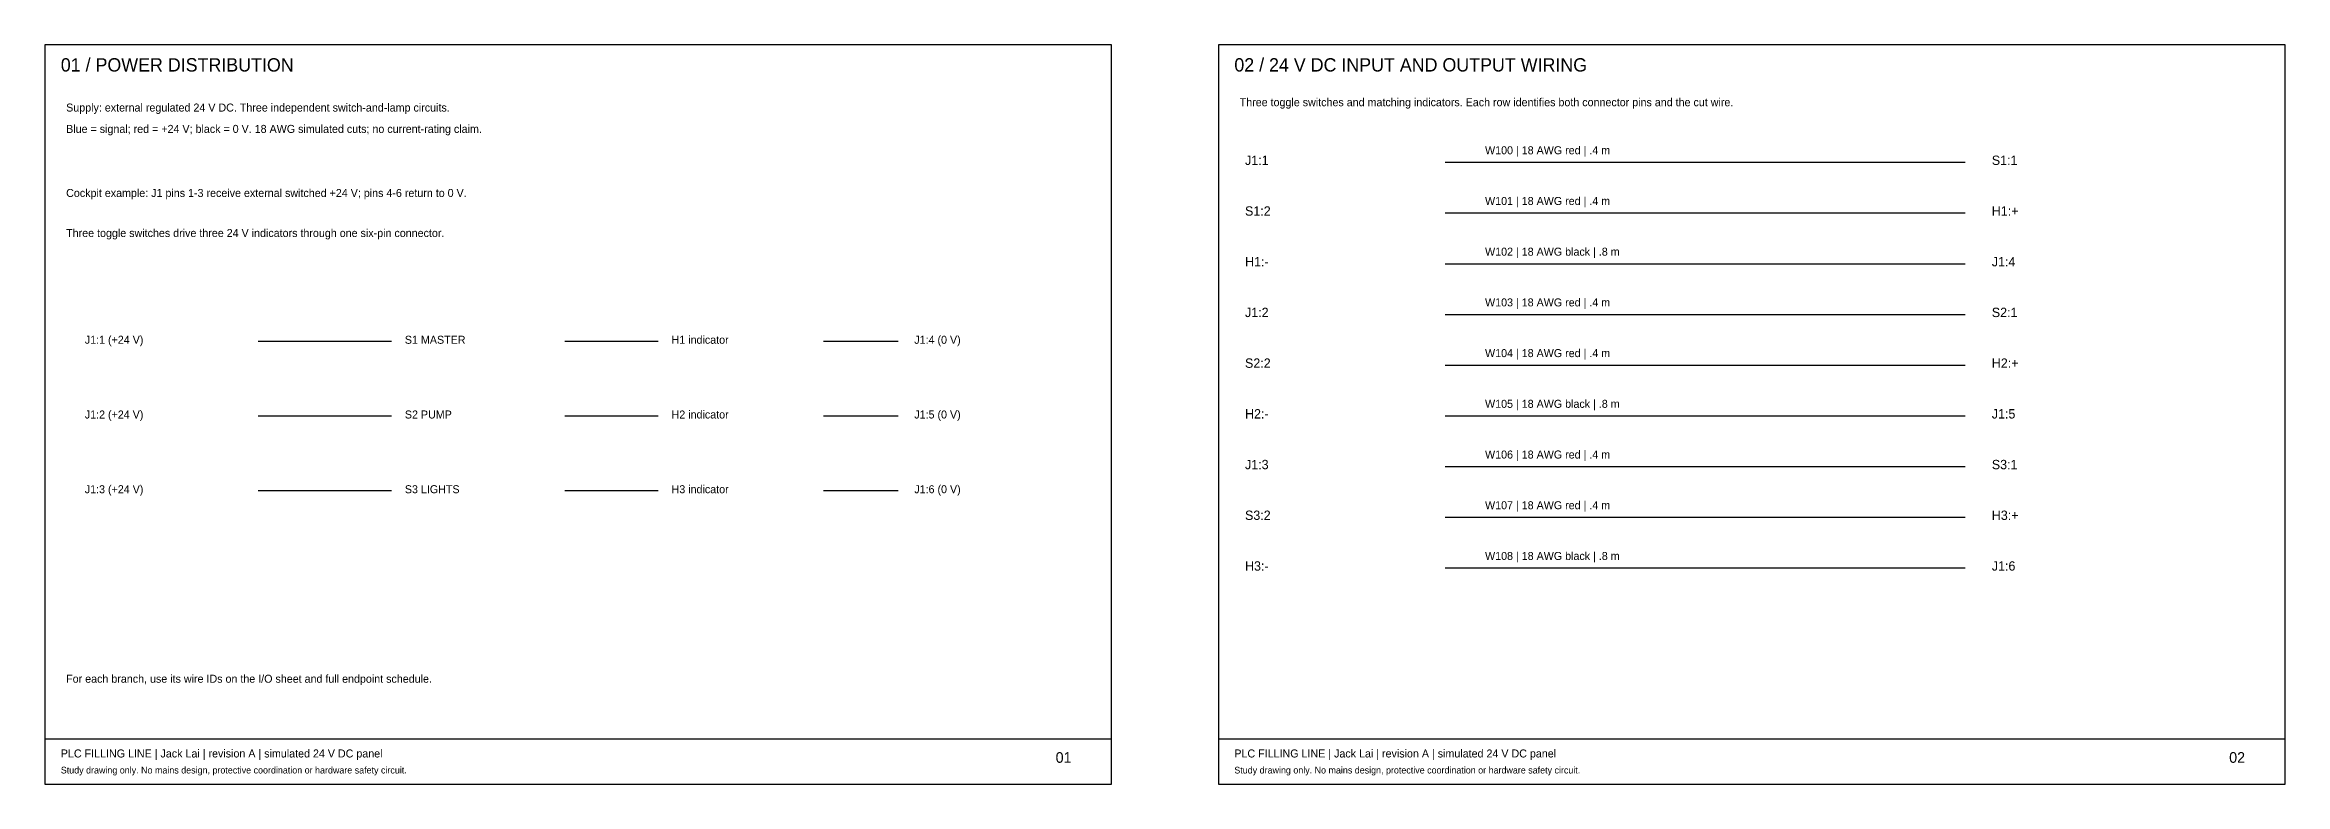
# Model space of a CAD drawing. Header units: millimetres. Extents: x 10 to 2170, y 10 to 287.
# Drawn here: x 10 to 850, y 10 to 287 of the extents above; entities that cross this region are included whole.
import ezdxf

# ---------------------------------------------------------------- set-up
doc = ezdxf.new("R2010")
doc.units = ezdxf.units.MM
doc.layers.add('SHEET_1', color=7, linetype='Continuous')
doc.layers.add('SHEET_2', color=7, linetype='Continuous')

msp = doc.modelspace()

# ---------------------------------------------------------------- linework, layer by layer
at = {"layer": 'SHEET_1'}
for p, q in [((90, 176), (140, 176)), ((205, 176), (240, 176)), ((302, 176), (330, 176)), ((90, 148), (140, 148)), ((205, 148), (240, 148)), ((302, 148), (330, 148)), ((90, 120), (140, 120)), ((205, 120), (240, 120)), ((302, 120), (330, 120)), ((10, 27), (410, 27))]:
    msp.add_line(p, q, dxfattribs=at)
msp.add_lwpolyline([(10, 10), (410, 10), (410, 287), (10, 287)], close=True, dxfattribs=at)
at = {"layer": 'SHEET_2'}
for p, q in [((535, 243), (730, 243)), ((535, 224), (730, 224)), ((535, 205), (730, 205)), ((535, 186), (730, 186)), ((535, 167), (730, 167)), ((535, 148), (730, 148)), ((535, 129), (730, 129)), ((535, 110), (730, 110)), ((535, 91), (730, 91)), ((450, 27), (850, 27))]:
    msp.add_line(p, q, dxfattribs=at)
msp.add_lwpolyline([(450, 10), (850, 10), (850, 287), (450, 287)], close=True, dxfattribs=at)

# ---------------------------------------------------------------- texts
at = {"layer": 'SHEET_1'}
for s, height, p in [('01 / POWER DISTRIBUTION', 5, (16, 277)), ('Supply: external regulated 24 V DC. Three independent switch-and-lamp circuits.', 3, (18, 262)), ('Blue = signal; red = +24 V; black = 0 V. 18 AWG simulated cuts; no current-rating claim.', 3, (18, 254)), ('Cockpit example: J1 pins 1-3 receive external switched +24 V; pins 4-6 return to 0 V.', 3, (18, 230)), ('Three toggle switches drive three 24 V indicators through one six-pin connector.', 3, (18, 215)), ('J1:1 (+24 V)', 3, (25, 175)), ('S1 MASTER', 3, (145, 175)), ('H1 indicator', 3, (245, 175)), ('J1:4 (0 V)', 3, (336, 175)), ('J1:2 (+24 V)', 3, (25, 147)), ('S2 PUMP', 3, (145, 147)), ('H2 indicator', 3, (245, 147)), ('J1:5 (0 V)', 3, (336, 147)), ('J1:3 (+24 V)', 3, (25, 119)), ('S3 LIGHTS', 3, (145, 119)), ('H3 indicator', 3, (245, 119)), ('J1:6 (0 V)', 3, (336, 119)), ('For each branch, use its wire IDs on the I/O sheet and full endpoint schedule.', 3, (18, 48)), ('PLC FILLING LINE | Jack Lai | revision A | simulated 24 V DC panel', 3, (16, 20)), ('01', 4, (389, 18)), ('Study drawing only. No mains design, protective coordination or hardware safety circuit.', 2.5, (16, 14))]:
    msp.add_text(s, height=height, dxfattribs=at).set_placement(p)
at = {"layer": 'SHEET_2'}
for s, height, p in [('02 / 24 V DC INPUT AND OUTPUT WIRING', 5, (456, 277)), ('Three toggle switches and matching indicators. Each row identifies both connector pins and the cut wire.', 3, (458, 264)), ('J1:1', 3.5, (460, 242)), ('W100 | 18 AWG red | .4 m', 3, (550, 246)), ('S1:1', 3.5, (740, 242)), ('W101 | 18 AWG red | .4 m', 3, (550, 227)), ('S1:2', 3.5, (460, 223)), ('H1:+', 3.5, (740, 223)), ('W102 | 18 AWG black | .8 m', 3, (550, 208)), ('H1:-', 3.5, (460, 204)), ('J1:4', 3.5, (740, 204)), ('J1:2', 3.5, (460, 185)), ('W103 | 18 AWG red | .4 m', 3, (550, 189)), ('S2:1', 3.5, (740, 185)), ('S2:2', 3.5, (460, 166)), ('W104 | 18 AWG red | .4 m', 3, (550, 170)), ('H2:+', 3.5, (740, 166)), ('W105 | 18 AWG black | .8 m', 3, (550, 151)), ('H2:-', 3.5, (460, 147)), ('J1:5', 3.5, (740, 147)), ('W106 | 18 AWG red | .4 m', 3, (550, 132)), ('J1:3', 3.5, (460, 128)), ('S3:1', 3.5, (740, 128)), ('S3:2', 3.5, (460, 109)), ('W107 | 18 AWG red | .4 m', 3, (550, 113)), ('H3:+', 3.5, (740, 109)), ('H3:-', 3.5, (460, 90)), ('W108 | 18 AWG black | .8 m', 3, (550, 94)), ('J1:6', 3.5, (740, 90)), ('PLC FILLING LINE | Jack Lai | revision A | simulated 24 V DC panel', 3, (456, 20)), ('02', 4, (829, 18)), ('Study drawing only. No mains design, protective coordination or hardware safety circuit.', 2.5, (456, 14))]:
    msp.add_text(s, height=height, dxfattribs=at).set_placement(p)

doc.saveas('drawing.dxf')
